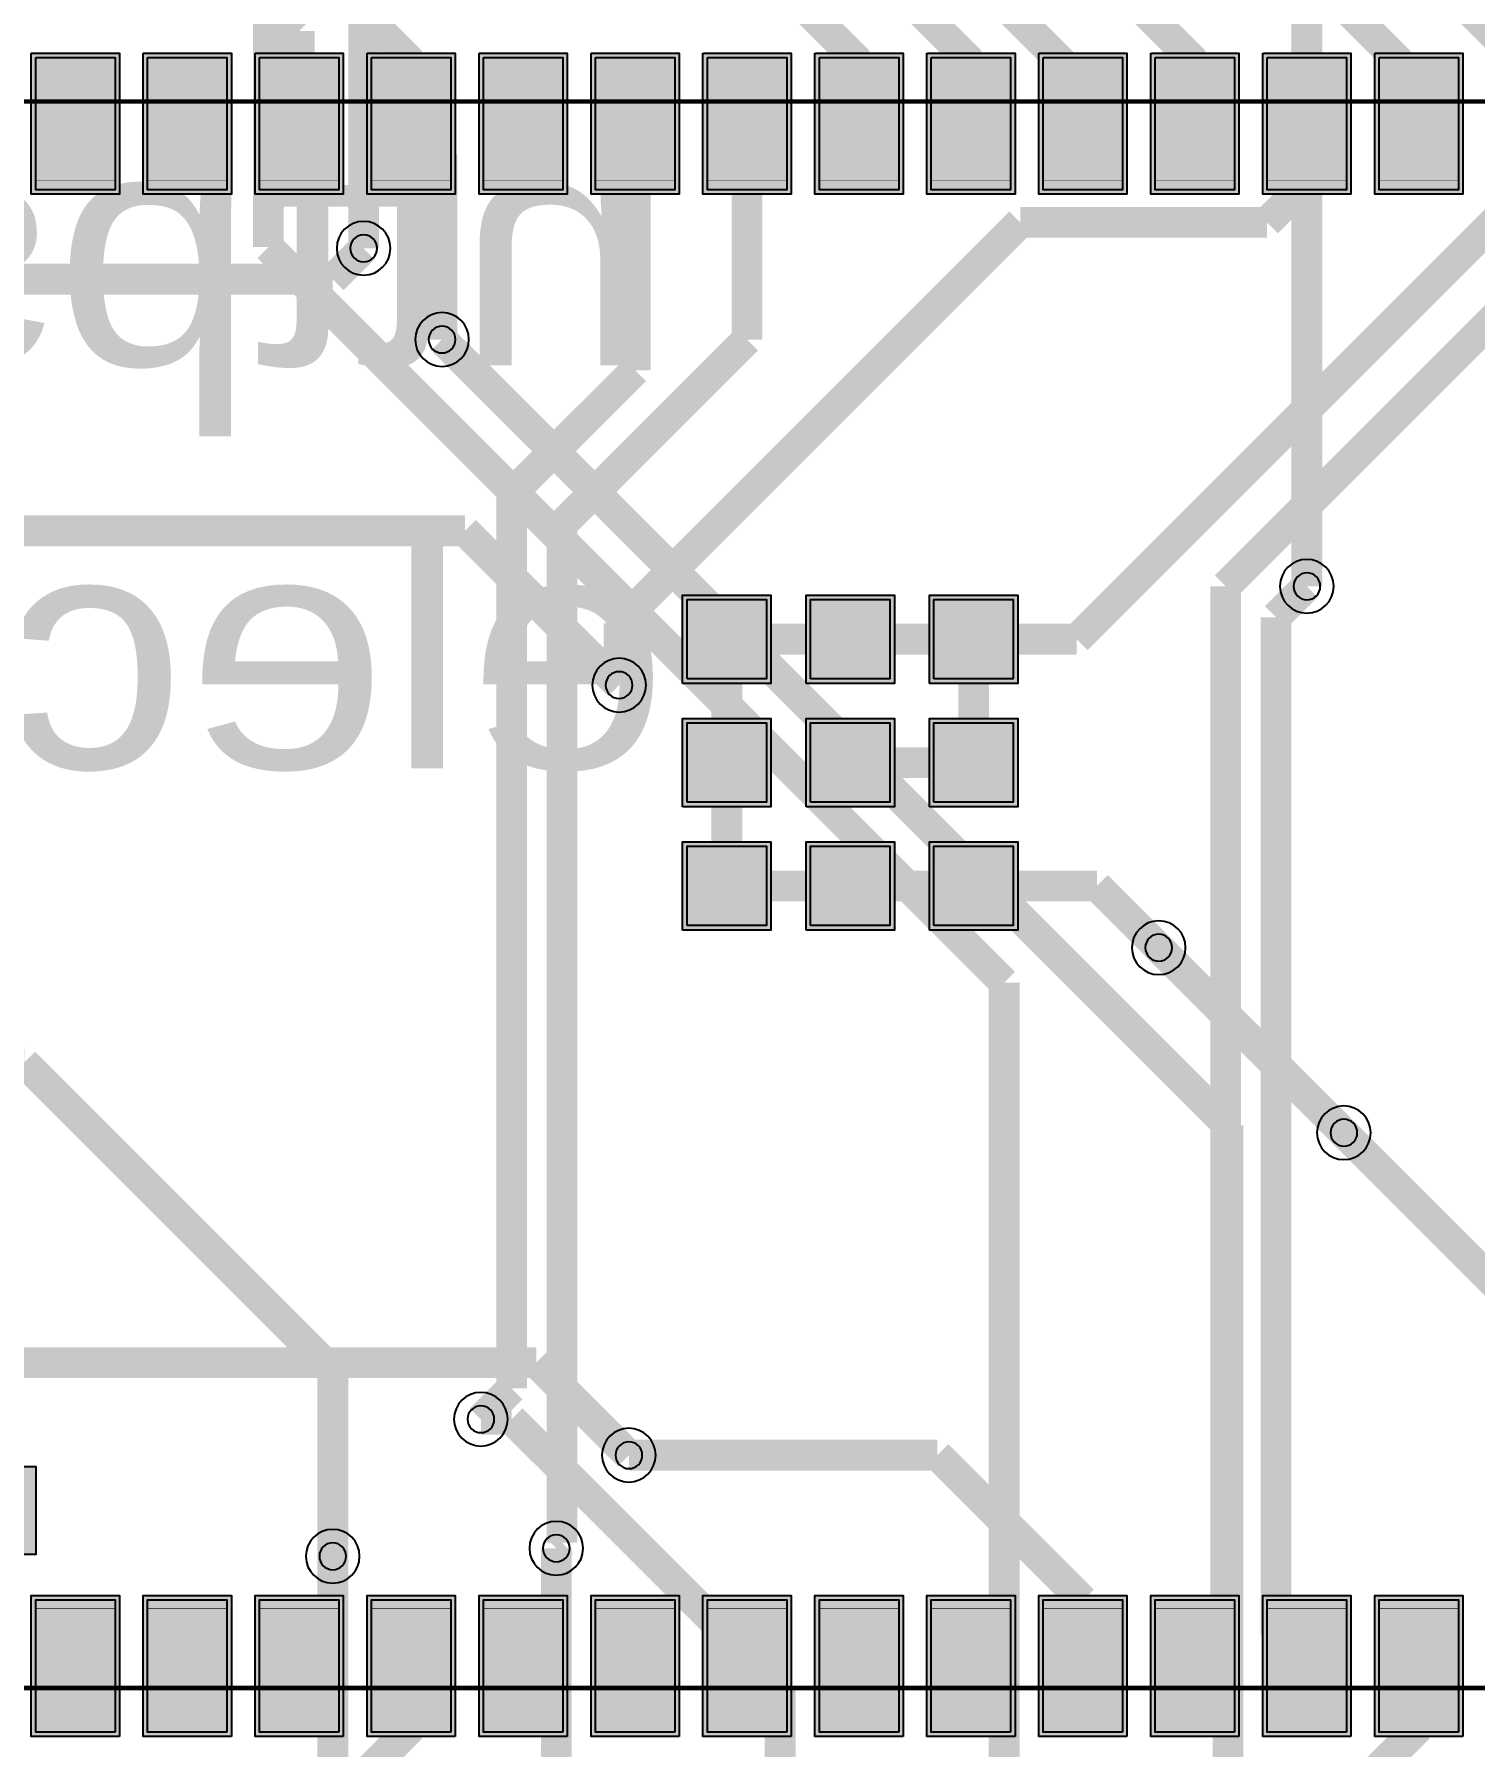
# Model space of a CAD drawing. Header units: millimetres. Extents: x 3.4 to 79.3, y -57 to -2.3.
# Drawn here: x 53.51 to 69.86, y -45.1 to -25.67 of the extents above; entities that cross this region are included whole.
import ezdxf
from ezdxf.enums import TextEntityAlignment as Align

# ---------------------------------------------------------------- set-up
doc = ezdxf.new("R2010")
doc.units = ezdxf.units.MM
doc.header["$MEASUREMENT"] = 0
for name, color, linetype, true_color in [('Bottom-Layer', 7, 'Continuous', 0x0000ff), ('Bottom-Silkscreen-Layer', 7, 'Continuous', 0x66cc33), ('Component-Shape-Layer', 7, 'Continuous', 0x00cccc), ('Hole-Layer', 7, 'Continuous', 0x222222), ('Multi-Layer', 7, 'Continuous', 0xc0c0c0), ('Pin-Soldering-Layer', 7, 'Continuous', 0xcc9999), ('Top-Layer', 7, 'Continuous', 0xff0000), ('Top-Paste-Mask-Layer', 7, 'Continuous', 0x808080), ('Top-Solder-Mask-Layer', 7, 'Continuous', 0x800080)]:
    doc.layers.add(name, color=color, linetype=linetype, true_color=true_color)
doc.styles.get("Standard").update_dxf_attribs({"font": 'arial.ttf'})

msp = doc.modelspace()

# ---------------------------------------------------------------- hatches: boundary and pattern name
at = {"layer": 'Pin-Soldering-Layer'}
for points in [[(54.43, -26.433), (54.43, -27.333), (53.53, -27.333), (53.53, -26.433)], [(54.43, -26.433), (54.43, -27.333), (53.53, -27.333), (53.53, -26.433)], [(55.7, -26.433), (55.7, -27.333), (54.8, -27.333), (54.8, -26.433)], [(55.7, -26.433), (55.7, -27.333), (54.8, -27.333), (54.8, -26.433)], [(56.97, -26.433), (56.97, -27.333), (56.07, -27.333), (56.07, -26.433)], [(56.97, -26.433), (56.97, -27.333), (56.07, -27.333), (56.07, -26.433)], [(58.24, -26.433), (58.24, -27.333), (57.34, -27.333), (57.34, -26.433)], [(58.24, -26.433), (58.24, -27.333), (57.34, -27.333), (57.34, -26.433)], [(59.51, -26.433), (59.51, -27.333), (58.61, -27.333), (58.61, -26.433)], [(59.51, -26.433), (59.51, -27.333), (58.61, -27.333), (58.61, -26.433)], [(60.78, -26.433), (60.78, -27.333), (59.88, -27.333), (59.88, -26.433)], [(60.78, -26.433), (60.78, -27.333), (59.88, -27.333), (59.88, -26.433)], [(62.05, -26.433), (62.05, -27.333), (61.15, -27.333), (61.15, -26.433)], [(62.05, -26.433), (62.05, -27.333), (61.15, -27.333), (61.15, -26.433)], [(63.32, -26.433), (63.32, -27.333), (62.42, -27.333), (62.42, -26.433)], [(63.32, -26.433), (63.32, -27.333), (62.42, -27.333), (62.42, -26.433)], [(64.59, -26.433), (64.59, -27.333), (63.69, -27.333), (63.69, -26.433)], [(64.59, -26.433), (64.59, -27.333), (63.69, -27.333), (63.69, -26.433)], [(65.86, -26.433), (65.86, -27.333), (64.96, -27.333), (64.96, -26.433)], [(65.86, -26.433), (65.86, -27.333), (64.96, -27.333), (64.96, -26.433)], [(67.13, -26.433), (67.13, -27.333), (66.23, -27.333), (66.23, -26.433)], [(67.13, -26.433), (67.13, -27.333), (66.23, -27.333), (66.23, -26.433)], [(68.4, -26.433), (68.4, -27.333), (67.5, -27.333), (67.5, -26.433)], [(68.4, -26.433), (68.4, -27.333), (67.5, -27.333), (67.5, -26.433)], [(69.67, -26.433), (69.67, -27.333), (68.77, -27.333), (68.77, -26.433)], [(69.67, -26.433), (69.67, -27.333), (68.77, -27.333), (68.77, -26.433)], [(60.92, -32.083), (61.82, -32.083), (61.82, -32.983), (60.92, -32.983)], [(60.92, -32.083), (61.82, -32.083), (61.82, -32.983), (60.92, -32.983)], [(62.32, -32.083), (63.22, -32.083), (63.22, -32.983), (62.32, -32.983)], [(62.32, -32.083), (63.22, -32.083), (63.22, -32.983), (62.32, -32.983)], [(63.72, -32.083), (64.62, -32.083), (64.62, -32.983), (63.72, -32.983)], [(63.72, -32.083), (64.62, -32.083), (64.62, -32.983), (63.72, -32.983)], [(60.92, -33.483), (61.82, -33.483), (61.82, -34.383), (60.92, -34.383)], [(60.92, -33.483), (61.82, -33.483), (61.82, -34.383), (60.92, -34.383)], [(62.32, -33.483), (63.22, -33.483), (63.22, -34.383), (62.32, -34.383)], [(62.32, -33.483), (63.22, -33.483), (63.22, -34.383), (62.32, -34.383)], [(63.72, -33.483), (64.62, -33.483), (64.62, -34.383), (63.72, -34.383)], [(63.72, -33.483), (64.62, -33.483), (64.62, -34.383), (63.72, -34.383)], [(60.92, -34.883), (61.82, -34.883), (61.82, -35.783), (60.92, -35.783)], [(60.92, -34.883), (61.82, -34.883), (61.82, -35.783), (60.92, -35.783)], [(62.32, -34.883), (63.22, -34.883), (63.22, -35.783), (62.32, -35.783)], [(62.32, -34.883), (63.22, -34.883), (63.22, -35.783), (62.32, -35.783)], [(63.72, -34.883), (64.62, -34.883), (64.62, -35.783), (63.72, -35.783)], [(63.72, -34.883), (64.62, -34.883), (64.62, -35.783), (63.72, -35.783)], [(53.53, -44.433), (53.53, -43.533), (54.43, -43.533), (54.43, -44.433)], [(53.53, -44.433), (53.53, -43.533), (54.43, -43.533), (54.43, -44.433)], [(54.8, -44.433), (54.8, -43.533), (55.7, -43.533), (55.7, -44.433)], [(54.8, -44.433), (54.8, -43.533), (55.7, -43.533), (55.7, -44.433)], [(56.07, -44.433), (56.07, -43.533), (56.97, -43.533), (56.97, -44.433)], [(56.07, -44.433), (56.07, -43.533), (56.97, -43.533), (56.97, -44.433)], [(57.34, -44.433), (57.34, -43.533), (58.24, -43.533), (58.24, -44.433)], [(57.34, -44.433), (57.34, -43.533), (58.24, -43.533), (58.24, -44.433)], [(58.61, -44.433), (58.61, -43.533), (59.51, -43.533), (59.51, -44.433)], [(58.61, -44.433), (58.61, -43.533), (59.51, -43.533), (59.51, -44.433)], [(59.88, -44.433), (59.88, -43.533), (60.78, -43.533), (60.78, -44.433)], [(59.88, -44.433), (59.88, -43.533), (60.78, -43.533), (60.78, -44.433)], [(61.15, -44.433), (61.15, -43.533), (62.05, -43.533), (62.05, -44.433)], [(61.15, -44.433), (61.15, -43.533), (62.05, -43.533), (62.05, -44.433)], [(62.42, -44.433), (62.42, -43.533), (63.32, -43.533), (63.32, -44.433)], [(62.42, -44.433), (62.42, -43.533), (63.32, -43.533), (63.32, -44.433)], [(63.69, -44.433), (63.69, -43.533), (64.59, -43.533), (64.59, -44.433)], [(63.69, -44.433), (63.69, -43.533), (64.59, -43.533), (64.59, -44.433)], [(64.96, -44.433), (64.96, -43.533), (65.86, -43.533), (65.86, -44.433)], [(64.96, -44.433), (64.96, -43.533), (65.86, -43.533), (65.86, -44.433)], [(66.23, -44.433), (66.23, -43.533), (67.13, -43.533), (67.13, -44.433)], [(66.23, -44.433), (66.23, -43.533), (67.13, -43.533), (67.13, -44.433)], [(67.5, -44.433), (67.5, -43.533), (68.4, -43.533), (68.4, -44.433)], [(67.5, -44.433), (67.5, -43.533), (68.4, -43.533), (68.4, -44.433)], [(68.77, -44.433), (68.77, -43.533), (69.67, -43.533), (69.67, -44.433)], [(68.77, -44.433), (68.77, -43.533), (69.67, -43.533), (69.67, -44.433)]]:
    msp.add_hatch(color=256, dxfattribs=at).paths.add_polyline_path(points)
at = {"layer": 'Top-Layer'}
for points in [[(53.53, -25.933), (54.43, -25.933), (54.43, -27.433), (53.53, -27.433)], [(54.8, -25.933), (55.7, -25.933), (55.7, -27.433), (54.8, -27.433)], [(56.07, -25.933), (56.97, -25.933), (56.97, -27.433), (56.07, -27.433)], [(57.34, -25.933), (58.24, -25.933), (58.24, -27.433), (57.34, -27.433)], [(58.61, -25.933), (59.51, -25.933), (59.51, -27.433), (58.61, -27.433)], [(59.88, -25.933), (60.78, -25.933), (60.78, -27.433), (59.88, -27.433)], [(61.15, -25.933), (62.05, -25.933), (62.05, -27.433), (61.15, -27.433)], [(62.42, -25.933), (63.32, -25.933), (63.32, -27.433), (62.42, -27.433)], [(63.69, -25.933), (64.59, -25.933), (64.59, -27.433), (63.69, -27.433)], [(64.96, -25.933), (65.86, -25.933), (65.86, -27.433), (64.96, -27.433)], [(66.23, -25.933), (67.13, -25.933), (67.13, -27.433), (66.23, -27.433)], [(67.5, -25.933), (68.4, -25.933), (68.4, -27.433), (67.5, -27.433)], [(68.77, -25.933), (69.67, -25.933), (69.67, -27.433), (68.77, -27.433)], [(60.92, -32.983), (60.92, -32.083), (61.82, -32.083), (61.82, -32.983)], [(62.32, -32.983), (62.32, -32.083), (63.22, -32.083), (63.22, -32.983)], [(63.72, -32.983), (63.72, -32.083), (64.62, -32.083), (64.62, -32.983)], [(60.92, -34.383), (60.92, -33.483), (61.82, -33.483), (61.82, -34.383)], [(62.32, -34.383), (62.32, -33.483), (63.22, -33.483), (63.22, -34.383)], [(63.72, -34.383), (63.72, -33.483), (64.62, -33.483), (64.62, -34.383)], [(60.92, -35.783), (60.92, -34.883), (61.82, -34.883), (61.82, -35.783)], [(62.32, -35.783), (62.32, -34.883), (63.22, -34.883), (63.22, -35.783)], [(63.72, -35.783), (63.72, -34.883), (64.62, -34.883), (64.62, -35.783)], [(54.43, -44.933), (53.53, -44.933), (53.53, -43.433), (54.43, -43.433)], [(55.7, -44.933), (54.8, -44.933), (54.8, -43.433), (55.7, -43.433)], [(56.97, -44.933), (56.07, -44.933), (56.07, -43.433), (56.97, -43.433)], [(58.24, -44.933), (57.34, -44.933), (57.34, -43.433), (58.24, -43.433)], [(59.51, -44.933), (58.61, -44.933), (58.61, -43.433), (59.51, -43.433)], [(60.78, -44.933), (59.88, -44.933), (59.88, -43.433), (60.78, -43.433)], [(62.05, -44.933), (61.15, -44.933), (61.15, -43.433), (62.05, -43.433)], [(63.32, -44.933), (62.42, -44.933), (62.42, -43.433), (63.32, -43.433)], [(64.59, -44.933), (63.69, -44.933), (63.69, -43.433), (64.59, -43.433)], [(65.86, -44.933), (64.96, -44.933), (64.96, -43.433), (65.86, -43.433)], [(67.13, -44.933), (66.23, -44.933), (66.23, -43.433), (67.13, -43.433)], [(68.4, -44.933), (67.5, -44.933), (67.5, -43.433), (68.4, -43.433)], [(69.67, -44.933), (68.77, -44.933), (68.77, -43.433), (69.67, -43.433)]]:
    msp.add_hatch(color=256, dxfattribs=at).paths.add_polyline_path(points)
at = {"layer": 'Top-Paste-Mask-Layer'}
for points in [[(53.53, -25.933), (54.43, -25.933), (54.43, -27.433), (53.53, -27.433)], [(54.8, -25.933), (55.7, -25.933), (55.7, -27.433), (54.8, -27.433)], [(56.07, -25.933), (56.97, -25.933), (56.97, -27.433), (56.07, -27.433)], [(57.34, -25.933), (58.24, -25.933), (58.24, -27.433), (57.34, -27.433)], [(58.61, -25.933), (59.51, -25.933), (59.51, -27.433), (58.61, -27.433)], [(59.88, -25.933), (60.78, -25.933), (60.78, -27.433), (59.88, -27.433)], [(61.15, -25.933), (62.05, -25.933), (62.05, -27.433), (61.15, -27.433)], [(62.42, -25.933), (63.32, -25.933), (63.32, -27.433), (62.42, -27.433)], [(63.69, -25.933), (64.59, -25.933), (64.59, -27.433), (63.69, -27.433)], [(64.96, -25.933), (65.86, -25.933), (65.86, -27.433), (64.96, -27.433)], [(66.23, -25.933), (67.13, -25.933), (67.13, -27.433), (66.23, -27.433)], [(67.5, -25.933), (68.4, -25.933), (68.4, -27.433), (67.5, -27.433)], [(68.77, -25.933), (69.67, -25.933), (69.67, -27.433), (68.77, -27.433)], [(60.92, -32.983), (60.92, -32.083), (61.82, -32.083), (61.82, -32.983)], [(62.32, -32.983), (62.32, -32.083), (63.22, -32.083), (63.22, -32.983)], [(63.72, -32.983), (63.72, -32.083), (64.62, -32.083), (64.62, -32.983)], [(60.92, -34.383), (60.92, -33.483), (61.82, -33.483), (61.82, -34.383)], [(62.32, -34.383), (62.32, -33.483), (63.22, -33.483), (63.22, -34.383)], [(63.72, -34.383), (63.72, -33.483), (64.62, -33.483), (64.62, -34.383)], [(60.92, -35.783), (60.92, -34.883), (61.82, -34.883), (61.82, -35.783)], [(62.32, -35.783), (62.32, -34.883), (63.22, -34.883), (63.22, -35.783)], [(63.72, -35.783), (63.72, -34.883), (64.62, -34.883), (64.62, -35.783)], [(54.43, -44.933), (53.53, -44.933), (53.53, -43.433), (54.43, -43.433)], [(55.7, -44.933), (54.8, -44.933), (54.8, -43.433), (55.7, -43.433)], [(56.97, -44.933), (56.07, -44.933), (56.07, -43.433), (56.97, -43.433)], [(58.24, -44.933), (57.34, -44.933), (57.34, -43.433), (58.24, -43.433)], [(59.51, -44.933), (58.61, -44.933), (58.61, -43.433), (59.51, -43.433)], [(60.78, -44.933), (59.88, -44.933), (59.88, -43.433), (60.78, -43.433)], [(62.05, -44.933), (61.15, -44.933), (61.15, -43.433), (62.05, -43.433)], [(63.32, -44.933), (62.42, -44.933), (62.42, -43.433), (63.32, -43.433)], [(64.59, -44.933), (63.69, -44.933), (63.69, -43.433), (64.59, -43.433)], [(65.86, -44.933), (64.96, -44.933), (64.96, -43.433), (65.86, -43.433)], [(67.13, -44.933), (66.23, -44.933), (66.23, -43.433), (67.13, -43.433)], [(68.4, -44.933), (67.5, -44.933), (67.5, -43.433), (68.4, -43.433)], [(69.67, -44.933), (68.77, -44.933), (68.77, -43.433), (69.67, -43.433)]]:
    msp.add_hatch(color=256, dxfattribs=at).paths.add_polyline_path(points)
at = {"layer": 'Top-Solder-Mask-Layer'}
for points in [[(53.48, -25.883), (54.48, -25.883), (54.48, -27.483), (53.48, -27.483)], [(54.75, -25.883), (55.75, -25.883), (55.75, -27.483), (54.75, -27.483)], [(56.02, -25.883), (57.02, -25.883), (57.02, -27.483), (56.02, -27.483)], [(57.29, -25.883), (58.29, -25.883), (58.29, -27.483), (57.29, -27.483)], [(58.56, -25.883), (59.56, -25.883), (59.56, -27.483), (58.56, -27.483)], [(59.83, -25.883), (60.83, -25.883), (60.83, -27.483), (59.83, -27.483)], [(61.1, -25.883), (62.1, -25.883), (62.1, -27.483), (61.1, -27.483)], [(62.37, -25.883), (63.37, -25.883), (63.37, -27.483), (62.37, -27.483)], [(63.64, -25.883), (64.64, -25.883), (64.64, -27.483), (63.64, -27.483)], [(64.91, -25.883), (65.91, -25.883), (65.91, -27.483), (64.91, -27.483)], [(66.18, -25.883), (67.18, -25.883), (67.18, -27.483), (66.18, -27.483)], [(67.45, -25.883), (68.45, -25.883), (68.45, -27.483), (67.45, -27.483)], [(68.72, -25.883), (69.72, -25.883), (69.72, -27.483), (68.72, -27.483)], [(60.869, -33.034), (60.869, -32.032), (61.871, -32.032), (61.871, -33.034)], [(62.269, -33.034), (62.269, -32.032), (63.271, -32.032), (63.271, -33.034)], [(63.669, -33.034), (63.669, -32.032), (64.671, -32.032), (64.671, -33.034)], [(60.869, -34.434), (60.869, -33.432), (61.871, -33.432), (61.871, -34.434)], [(62.269, -34.434), (62.269, -33.432), (63.271, -33.432), (63.271, -34.434)], [(63.669, -34.434), (63.669, -33.432), (64.671, -33.432), (64.671, -34.434)], [(60.869, -35.834), (60.869, -34.832), (61.871, -34.832), (61.871, -35.834)], [(62.269, -35.834), (62.269, -34.832), (63.271, -34.832), (63.271, -35.834)], [(63.669, -35.834), (63.669, -34.832), (64.671, -34.832), (64.671, -35.834)], [(51.93, -42.918), (51.93, -41.918), (53.53, -41.918), (53.53, -42.918)], [(54.48, -44.983), (53.48, -44.983), (53.48, -43.383), (54.48, -43.383)], [(55.75, -44.983), (54.75, -44.983), (54.75, -43.383), (55.75, -43.383)], [(57.02, -44.983), (56.02, -44.983), (56.02, -43.383), (57.02, -43.383)], [(58.29, -44.983), (57.29, -44.983), (57.29, -43.383), (58.29, -43.383)], [(59.56, -44.983), (58.56, -44.983), (58.56, -43.383), (59.56, -43.383)], [(60.83, -44.983), (59.83, -44.983), (59.83, -43.383), (60.83, -43.383)], [(62.1, -44.983), (61.1, -44.983), (61.1, -43.383), (62.1, -43.383)], [(63.37, -44.983), (62.37, -44.983), (62.37, -43.383), (63.37, -43.383)], [(64.64, -44.983), (63.64, -44.983), (63.64, -43.383), (64.64, -43.383)], [(65.91, -44.983), (64.91, -44.983), (64.91, -43.383), (65.91, -43.383)], [(67.18, -44.983), (66.18, -44.983), (66.18, -43.383), (67.18, -43.383)], [(68.45, -44.983), (67.45, -44.983), (67.45, -43.383), (68.45, -43.383)], [(69.72, -44.983), (68.72, -44.983), (68.72, -43.383), (69.72, -43.383)]]:
    msp.add_hatch(color=256, dxfattribs=at).paths.add_polyline_path(points)

# ---------------------------------------------------------------- linework, layer by layer
at = {"layer": 'Bottom-Layer', "const_width": 0.35}
for points in [[(67.95, -31.933), (67.95, -12.07)], [(57.25, -28.098), (57.25, -22.848)], [(56.17, -25.283), (56.17, -28.083)], [(56.17, -28.083), (64.516, -36.429)], [(58.14, -29.133), (67.056, -38.049)], [(51.399, -31.304), (58.399, -31.304)], [(58.399, -31.304), (60.149, -33.054)], [(66.27, -36.033), (68.37, -38.133)], [(64.516, -36.429), (64.516, -54.356)], [(67.056, -38.049), (67.056, -54.356)], [(53.259, -40.741), (59.209, -40.741)], [(59.209, -40.741), (60.259, -41.791)], [(58.58, -41.383), (58.93, -41.383)], [(58.93, -41.383), (61.976, -44.429)], [(59.436, -42.847), (59.436, -54.356)], [(56.9, -42.938), (56.9, -54.352)], [(61.976, -44.429), (61.976, -54.356)]]:
    msp.add_lwpolyline(points, dxfattribs=at)
at = {"layer": 'Component-Shape-Layer', "const_width": 0.0508}
msp.add_lwpolyline([(52.49, -26.433), (77.99, -26.433), (77.99, -44.433), (52.49, -44.433)], close=True, dxfattribs=at)
msp.add_lwpolyline([(52.49, -26.433), (77.99, -26.433), (77.99, -44.433), (52.49, -44.433)], close=True, dxfattribs=at)
at = {"layer": 'Hole-Layer'}
for points in [[(57.098, -28.098, 1), (57.403, -28.098, 1)], [(57.988, -29.133, 1), (58.293, -29.133, 1)], [(67.798, -31.933, 1), (68.103, -31.933, 1)], [(59.996, -33.054, 1), (60.301, -33.054, 1)], [(66.118, -36.033, 1), (66.423, -36.033, 1)], [(68.218, -38.133, 1), (68.523, -38.133, 1)], [(58.428, -41.383, 1), (58.733, -41.383, 1)], [(60.107, -41.791, 1), (60.412, -41.791, 1)], [(59.284, -42.847, 1), (59.589, -42.847, 1)], [(56.748, -42.938, 1), (57.053, -42.938, 1)]]:
    msp.add_lwpolyline(points, format="xyb", close=True, dxfattribs=at)
at = {"layer": 'Multi-Layer'}
for points in [[(56.945, -28.098, 1), (57.555, -28.098, 1)], [(57.835, -29.133, 1), (58.445, -29.133, 1)], [(59.844, -33.054, 1), (60.454, -33.054, 1)], [(58.275, -41.383, 1), (58.885, -41.383, 1)], [(59.954, -41.791, 1), (60.564, -41.791, 1)], [(59.131, -42.847, 1), (59.741, -42.847, 1)], [(56.595, -42.938, 1), (57.205, -42.938, 1)]]:
    msp.add_lwpolyline(points, format="xyb", close=True, dxfattribs=at)
for points in [[(67.645, -31.933, 1), (68.255, -31.933), (68.255, -31.933, 1), (67.645, -31.933)], [(65.965, -36.033, 1), (66.575, -36.033), (66.575, -36.033, 1), (65.965, -36.033)], [(68.065, -38.133, 1), (68.675, -38.133), (68.675, -38.133, 1), (68.065, -38.133)]]:
    msp.add_lwpolyline(points, format="xyb", dxfattribs=at)
at = {"layer": 'Pin-Soldering-Layer', "const_width": 0.00508}
for points in [[(54.43, -26.433), (54.43, -27.333), (53.53, -27.333), (53.53, -26.433)], [(54.43, -26.433), (54.43, -27.333), (53.53, -27.333), (53.53, -26.433)], [(55.7, -26.433), (55.7, -27.333), (54.8, -27.333), (54.8, -26.433)], [(55.7, -26.433), (55.7, -27.333), (54.8, -27.333), (54.8, -26.433)], [(56.97, -26.433), (56.97, -27.333), (56.07, -27.333), (56.07, -26.433)], [(56.97, -26.433), (56.97, -27.333), (56.07, -27.333), (56.07, -26.433)], [(58.24, -26.433), (58.24, -27.333), (57.34, -27.333), (57.34, -26.433)], [(58.24, -26.433), (58.24, -27.333), (57.34, -27.333), (57.34, -26.433)], [(59.51, -26.433), (59.51, -27.333), (58.61, -27.333), (58.61, -26.433)], [(59.51, -26.433), (59.51, -27.333), (58.61, -27.333), (58.61, -26.433)], [(60.78, -26.433), (60.78, -27.333), (59.88, -27.333), (59.88, -26.433)], [(60.78, -26.433), (60.78, -27.333), (59.88, -27.333), (59.88, -26.433)], [(62.05, -26.433), (62.05, -27.333), (61.15, -27.333), (61.15, -26.433)], [(62.05, -26.433), (62.05, -27.333), (61.15, -27.333), (61.15, -26.433)], [(63.32, -26.433), (63.32, -27.333), (62.42, -27.333), (62.42, -26.433)], [(63.32, -26.433), (63.32, -27.333), (62.42, -27.333), (62.42, -26.433)], [(64.59, -26.433), (64.59, -27.333), (63.69, -27.333), (63.69, -26.433)], [(64.59, -26.433), (64.59, -27.333), (63.69, -27.333), (63.69, -26.433)], [(65.86, -26.433), (65.86, -27.333), (64.96, -27.333), (64.96, -26.433)], [(65.86, -26.433), (65.86, -27.333), (64.96, -27.333), (64.96, -26.433)], [(67.13, -26.433), (67.13, -27.333), (66.23, -27.333), (66.23, -26.433)], [(67.13, -26.433), (67.13, -27.333), (66.23, -27.333), (66.23, -26.433)], [(68.4, -26.433), (68.4, -27.333), (67.5, -27.333), (67.5, -26.433)], [(68.4, -26.433), (68.4, -27.333), (67.5, -27.333), (67.5, -26.433)], [(69.67, -26.433), (69.67, -27.333), (68.77, -27.333), (68.77, -26.433)], [(69.67, -26.433), (69.67, -27.333), (68.77, -27.333), (68.77, -26.433)], [(60.92, -32.083), (61.82, -32.083), (61.82, -32.983), (60.92, -32.983)], [(60.92, -32.083), (61.82, -32.083), (61.82, -32.983), (60.92, -32.983)], [(62.32, -32.083), (63.22, -32.083), (63.22, -32.983), (62.32, -32.983)], [(62.32, -32.083), (63.22, -32.083), (63.22, -32.983), (62.32, -32.983)], [(63.72, -32.083), (64.62, -32.083), (64.62, -32.983), (63.72, -32.983)], [(63.72, -32.083), (64.62, -32.083), (64.62, -32.983), (63.72, -32.983)], [(60.92, -33.483), (61.82, -33.483), (61.82, -34.383), (60.92, -34.383)], [(60.92, -33.483), (61.82, -33.483), (61.82, -34.383), (60.92, -34.383)], [(62.32, -33.483), (63.22, -33.483), (63.22, -34.383), (62.32, -34.383)], [(62.32, -33.483), (63.22, -33.483), (63.22, -34.383), (62.32, -34.383)], [(63.72, -33.483), (64.62, -33.483), (64.62, -34.383), (63.72, -34.383)], [(63.72, -33.483), (64.62, -33.483), (64.62, -34.383), (63.72, -34.383)], [(60.92, -34.883), (61.82, -34.883), (61.82, -35.783), (60.92, -35.783)], [(60.92, -34.883), (61.82, -34.883), (61.82, -35.783), (60.92, -35.783)], [(62.32, -34.883), (63.22, -34.883), (63.22, -35.783), (62.32, -35.783)], [(62.32, -34.883), (63.22, -34.883), (63.22, -35.783), (62.32, -35.783)], [(63.72, -34.883), (64.62, -34.883), (64.62, -35.783), (63.72, -35.783)], [(63.72, -34.883), (64.62, -34.883), (64.62, -35.783), (63.72, -35.783)], [(53.53, -44.433), (53.53, -43.533), (54.43, -43.533), (54.43, -44.433)], [(53.53, -44.433), (53.53, -43.533), (54.43, -43.533), (54.43, -44.433)], [(54.8, -44.433), (54.8, -43.533), (55.7, -43.533), (55.7, -44.433)], [(54.8, -44.433), (54.8, -43.533), (55.7, -43.533), (55.7, -44.433)], [(56.07, -44.433), (56.07, -43.533), (56.97, -43.533), (56.97, -44.433)], [(56.07, -44.433), (56.07, -43.533), (56.97, -43.533), (56.97, -44.433)], [(57.34, -44.433), (57.34, -43.533), (58.24, -43.533), (58.24, -44.433)], [(57.34, -44.433), (57.34, -43.533), (58.24, -43.533), (58.24, -44.433)], [(58.61, -44.433), (58.61, -43.533), (59.51, -43.533), (59.51, -44.433)], [(58.61, -44.433), (58.61, -43.533), (59.51, -43.533), (59.51, -44.433)], [(59.88, -44.433), (59.88, -43.533), (60.78, -43.533), (60.78, -44.433)], [(59.88, -44.433), (59.88, -43.533), (60.78, -43.533), (60.78, -44.433)], [(61.15, -44.433), (61.15, -43.533), (62.05, -43.533), (62.05, -44.433)], [(61.15, -44.433), (61.15, -43.533), (62.05, -43.533), (62.05, -44.433)], [(62.42, -44.433), (62.42, -43.533), (63.32, -43.533), (63.32, -44.433)], [(62.42, -44.433), (62.42, -43.533), (63.32, -43.533), (63.32, -44.433)], [(63.69, -44.433), (63.69, -43.533), (64.59, -43.533), (64.59, -44.433)], [(63.69, -44.433), (63.69, -43.533), (64.59, -43.533), (64.59, -44.433)], [(64.96, -44.433), (64.96, -43.533), (65.86, -43.533), (65.86, -44.433)], [(64.96, -44.433), (64.96, -43.533), (65.86, -43.533), (65.86, -44.433)], [(66.23, -44.433), (66.23, -43.533), (67.13, -43.533), (67.13, -44.433)], [(66.23, -44.433), (66.23, -43.533), (67.13, -43.533), (67.13, -44.433)], [(67.5, -44.433), (67.5, -43.533), (68.4, -43.533), (68.4, -44.433)], [(67.5, -44.433), (67.5, -43.533), (68.4, -43.533), (68.4, -44.433)], [(68.77, -44.433), (68.77, -43.533), (69.67, -43.533), (69.67, -44.433)], [(68.77, -44.433), (68.77, -43.533), (69.67, -43.533), (69.67, -44.433)]]:
    msp.add_lwpolyline(points, close=True, dxfattribs=at)
at = {"layer": 'Top-Layer', "const_width": 0.35}
for points in [[(67.169, -22.775), (70.319, -25.925)], [(65.41, -26.226), (62.61, -23.426)], [(64.14, -25.983), (62.39, -24.233)], [(57.79, -25.983), (56.39, -24.583)], [(62.87, -25.983), (61.47, -24.583)], [(66.68, -25.983), (65.63, -24.933)], [(68.017, -24.997), (69.22, -26.2)], [(56.52, -25.633), (56.17, -25.283)], [(56.52, -26.683), (56.52, -25.633)], [(57.79, -26.683), (57.79, -25.983)], [(62.87, -26.683), (62.87, -25.983)], [(64.14, -26.683), (64.14, -25.983)], [(66.68, -26.683), (66.68, -25.983)], [(69.22, -26.2), (69.22, -26.683)], [(65.41, -26.683), (65.41, -26.226)], [(57.79, -26.683), (58.14, -27.033)], [(60.33, -26.683), (60.33, -29.483)], [(61.6, -26.683), (61.6, -29.133)], [(67.849, -26.784), (67.95, -26.683)], [(67.849, -27.454), (67.849, -26.784)], [(58.14, -27.033), (58.14, -29.133)], [(70.49, -27.383), (65.34, -32.533)], [(71.516, -27.446), (67.03, -31.932)], [(67.499, -27.804), (67.849, -27.454)], [(60.149, -32.354), (64.699, -27.804)], [(64.699, -27.804), (67.499, -27.804)], [(56.9, -28.448), (57.25, -28.098)], [(52.7, -28.448), (56.9, -28.448)], [(61.6, -29.133), (59.5, -31.233)], [(60.33, -29.483), (58.93, -30.883)], [(58.93, -30.883), (58.93, -41.033)], [(59.5, -31.233), (59.5, -42.783)], [(67.03, -31.932), (67.03, -43.833)], [(67.6, -32.283), (67.95, -31.933)], [(60.149, -33.054), (60.149, -32.354)], [(67.6, -43.833), (67.6, -32.283)], [(62.77, -32.533), (61.37, -32.533)], [(61.37, -32.533), (61.37, -33.933)], [(64.17, -32.533), (62.77, -32.533)], [(65.34, -32.533), (64.17, -32.533)], [(64.17, -32.533), (64.17, -33.933)], [(61.37, -33.933), (61.37, -35.333)], [(64.17, -33.933), (62.77, -33.933)], [(61.37, -35.333), (62.77, -35.333)], [(62.77, -35.333), (64.17, -35.333)], [(64.17, -35.333), (65.57, -35.333)], [(65.57, -35.333), (66.27, -36.033)], [(52.7, -37.338), (53.4, -37.338)], [(53.4, -37.338), (56.9, -40.838)], [(68.37, -38.133), (70.49, -40.253)], [(56.9, -40.838), (56.9, -42.938)], [(58.93, -41.033), (58.58, -41.383)], [(60.259, -41.791), (63.759, -41.791)], [(63.759, -41.791), (65.41, -43.442)], [(59.5, -42.783), (59.436, -42.847)], [(65.41, -43.442), (65.41, -44.183)], [(67.03, -43.833), (66.68, -44.183)], [(67.95, -44.183), (67.6, -43.833)], [(57.79, -44.183), (57.79, -44.883)], [(69.22, -44.183), (69.22, -44.883)], [(57.79, -44.883), (57.09, -45.583)], [(69.22, -44.883), (61.17, -52.933)]]:
    msp.add_lwpolyline(points, dxfattribs=at)
at = {"layer": 'Top-Layer'}
for points in [[(53.53, -25.933), (54.43, -25.933), (54.43, -27.433), (53.53, -27.433)], [(54.8, -25.933), (55.7, -25.933), (55.7, -27.433), (54.8, -27.433)], [(56.07, -25.933), (56.97, -25.933), (56.97, -27.433), (56.07, -27.433)], [(57.34, -25.933), (58.24, -25.933), (58.24, -27.433), (57.34, -27.433)], [(58.61, -25.933), (59.51, -25.933), (59.51, -27.433), (58.61, -27.433)], [(59.88, -25.933), (60.78, -25.933), (60.78, -27.433), (59.88, -27.433)], [(61.15, -25.933), (62.05, -25.933), (62.05, -27.433), (61.15, -27.433)], [(62.42, -25.933), (63.32, -25.933), (63.32, -27.433), (62.42, -27.433)], [(63.69, -25.933), (64.59, -25.933), (64.59, -27.433), (63.69, -27.433)], [(64.96, -25.933), (65.86, -25.933), (65.86, -27.433), (64.96, -27.433)], [(66.23, -25.933), (67.13, -25.933), (67.13, -27.433), (66.23, -27.433)], [(67.5, -25.933), (68.4, -25.933), (68.4, -27.433), (67.5, -27.433)], [(68.77, -25.933), (69.67, -25.933), (69.67, -27.433), (68.77, -27.433)], [(60.92, -32.983), (60.92, -32.083), (61.82, -32.083), (61.82, -32.983)], [(62.32, -32.983), (62.32, -32.083), (63.22, -32.083), (63.22, -32.983)], [(63.72, -32.983), (63.72, -32.083), (64.62, -32.083), (64.62, -32.983)], [(60.92, -34.383), (60.92, -33.483), (61.82, -33.483), (61.82, -34.383)], [(62.32, -34.383), (62.32, -33.483), (63.22, -33.483), (63.22, -34.383)], [(63.72, -34.383), (63.72, -33.483), (64.62, -33.483), (64.62, -34.383)], [(60.92, -35.783), (60.92, -34.883), (61.82, -34.883), (61.82, -35.783)], [(62.32, -35.783), (62.32, -34.883), (63.22, -34.883), (63.22, -35.783)], [(63.72, -35.783), (63.72, -34.883), (64.62, -34.883), (64.62, -35.783)], [(54.43, -44.933), (53.53, -44.933), (53.53, -43.433), (54.43, -43.433)], [(55.7, -44.933), (54.8, -44.933), (54.8, -43.433), (55.7, -43.433)], [(56.97, -44.933), (56.07, -44.933), (56.07, -43.433), (56.97, -43.433)], [(58.24, -44.933), (57.34, -44.933), (57.34, -43.433), (58.24, -43.433)], [(59.51, -44.933), (58.61, -44.933), (58.61, -43.433), (59.51, -43.433)], [(60.78, -44.933), (59.88, -44.933), (59.88, -43.433), (60.78, -43.433)], [(62.05, -44.933), (61.15, -44.933), (61.15, -43.433), (62.05, -43.433)], [(63.32, -44.933), (62.42, -44.933), (62.42, -43.433), (63.32, -43.433)], [(64.59, -44.933), (63.69, -44.933), (63.69, -43.433), (64.59, -43.433)], [(65.86, -44.933), (64.96, -44.933), (64.96, -43.433), (65.86, -43.433)], [(67.13, -44.933), (66.23, -44.933), (66.23, -43.433), (67.13, -43.433)], [(68.4, -44.933), (67.5, -44.933), (67.5, -43.433), (68.4, -43.433)], [(69.67, -44.933), (68.77, -44.933), (68.77, -43.433), (69.67, -43.433)]]:
    msp.add_lwpolyline(points, close=True, dxfattribs=at)
at = {"layer": 'Top-Paste-Mask-Layer'}
for points in [[(53.53, -25.933), (54.43, -25.933), (54.43, -27.433), (53.53, -27.433)], [(54.8, -25.933), (55.7, -25.933), (55.7, -27.433), (54.8, -27.433)], [(56.07, -25.933), (56.97, -25.933), (56.97, -27.433), (56.07, -27.433)], [(57.34, -25.933), (58.24, -25.933), (58.24, -27.433), (57.34, -27.433)], [(58.61, -25.933), (59.51, -25.933), (59.51, -27.433), (58.61, -27.433)], [(59.88, -25.933), (60.78, -25.933), (60.78, -27.433), (59.88, -27.433)], [(61.15, -25.933), (62.05, -25.933), (62.05, -27.433), (61.15, -27.433)], [(62.42, -25.933), (63.32, -25.933), (63.32, -27.433), (62.42, -27.433)], [(63.69, -25.933), (64.59, -25.933), (64.59, -27.433), (63.69, -27.433)], [(64.96, -25.933), (65.86, -25.933), (65.86, -27.433), (64.96, -27.433)], [(66.23, -25.933), (67.13, -25.933), (67.13, -27.433), (66.23, -27.433)], [(67.5, -25.933), (68.4, -25.933), (68.4, -27.433), (67.5, -27.433)], [(68.77, -25.933), (69.67, -25.933), (69.67, -27.433), (68.77, -27.433)], [(60.92, -32.983), (60.92, -32.083), (61.82, -32.083), (61.82, -32.983)], [(62.32, -32.983), (62.32, -32.083), (63.22, -32.083), (63.22, -32.983)], [(63.72, -32.983), (63.72, -32.083), (64.62, -32.083), (64.62, -32.983)], [(60.92, -34.383), (60.92, -33.483), (61.82, -33.483), (61.82, -34.383)], [(62.32, -34.383), (62.32, -33.483), (63.22, -33.483), (63.22, -34.383)], [(63.72, -34.383), (63.72, -33.483), (64.62, -33.483), (64.62, -34.383)], [(60.92, -35.783), (60.92, -34.883), (61.82, -34.883), (61.82, -35.783)], [(62.32, -35.783), (62.32, -34.883), (63.22, -34.883), (63.22, -35.783)], [(63.72, -35.783), (63.72, -34.883), (64.62, -34.883), (64.62, -35.783)], [(54.43, -44.933), (53.53, -44.933), (53.53, -43.433), (54.43, -43.433)], [(55.7, -44.933), (54.8, -44.933), (54.8, -43.433), (55.7, -43.433)], [(56.97, -44.933), (56.07, -44.933), (56.07, -43.433), (56.97, -43.433)], [(58.24, -44.933), (57.34, -44.933), (57.34, -43.433), (58.24, -43.433)], [(59.51, -44.933), (58.61, -44.933), (58.61, -43.433), (59.51, -43.433)], [(60.78, -44.933), (59.88, -44.933), (59.88, -43.433), (60.78, -43.433)], [(62.05, -44.933), (61.15, -44.933), (61.15, -43.433), (62.05, -43.433)], [(63.32, -44.933), (62.42, -44.933), (62.42, -43.433), (63.32, -43.433)], [(64.59, -44.933), (63.69, -44.933), (63.69, -43.433), (64.59, -43.433)], [(65.86, -44.933), (64.96, -44.933), (64.96, -43.433), (65.86, -43.433)], [(67.13, -44.933), (66.23, -44.933), (66.23, -43.433), (67.13, -43.433)], [(68.4, -44.933), (67.5, -44.933), (67.5, -43.433), (68.4, -43.433)], [(69.67, -44.933), (68.77, -44.933), (68.77, -43.433), (69.67, -43.433)]]:
    msp.add_lwpolyline(points, close=True, dxfattribs=at)
at = {"layer": 'Top-Solder-Mask-Layer'}
for points in [[(53.48, -25.883), (54.48, -25.883), (54.48, -27.483), (53.48, -27.483)], [(54.75, -25.883), (55.75, -25.883), (55.75, -27.483), (54.75, -27.483)], [(56.02, -25.883), (57.02, -25.883), (57.02, -27.483), (56.02, -27.483)], [(57.29, -25.883), (58.29, -25.883), (58.29, -27.483), (57.29, -27.483)], [(58.56, -25.883), (59.56, -25.883), (59.56, -27.483), (58.56, -27.483)], [(59.83, -25.883), (60.83, -25.883), (60.83, -27.483), (59.83, -27.483)], [(61.1, -25.883), (62.1, -25.883), (62.1, -27.483), (61.1, -27.483)], [(62.37, -25.883), (63.37, -25.883), (63.37, -27.483), (62.37, -27.483)], [(63.64, -25.883), (64.64, -25.883), (64.64, -27.483), (63.64, -27.483)], [(64.91, -25.883), (65.91, -25.883), (65.91, -27.483), (64.91, -27.483)], [(66.18, -25.883), (67.18, -25.883), (67.18, -27.483), (66.18, -27.483)], [(67.45, -25.883), (68.45, -25.883), (68.45, -27.483), (67.45, -27.483)], [(68.72, -25.883), (69.72, -25.883), (69.72, -27.483), (68.72, -27.483)], [(60.869, -33.034), (60.869, -32.032), (61.871, -32.032), (61.871, -33.034)], [(62.269, -33.034), (62.269, -32.032), (63.271, -32.032), (63.271, -33.034)], [(63.669, -33.034), (63.669, -32.032), (64.671, -32.032), (64.671, -33.034)], [(60.869, -34.434), (60.869, -33.432), (61.871, -33.432), (61.871, -34.434)], [(62.269, -34.434), (62.269, -33.432), (63.271, -33.432), (63.271, -34.434)], [(63.669, -34.434), (63.669, -33.432), (64.671, -33.432), (64.671, -34.434)], [(60.869, -35.834), (60.869, -34.832), (61.871, -34.832), (61.871, -35.834)], [(62.269, -35.834), (62.269, -34.832), (63.271, -34.832), (63.271, -35.834)], [(63.669, -35.834), (63.669, -34.832), (64.671, -34.832), (64.671, -35.834)], [(51.93, -42.918), (51.93, -41.918), (53.53, -41.918), (53.53, -42.918)], [(54.48, -44.983), (53.48, -44.983), (53.48, -43.383), (54.48, -43.383)], [(55.75, -44.983), (54.75, -44.983), (54.75, -43.383), (55.75, -43.383)], [(57.02, -44.983), (56.02, -44.983), (56.02, -43.383), (57.02, -43.383)], [(58.29, -44.983), (57.29, -44.983), (57.29, -43.383), (58.29, -43.383)], [(59.56, -44.983), (58.56, -44.983), (58.56, -43.383), (59.56, -43.383)], [(60.83, -44.983), (59.83, -44.983), (59.83, -43.383), (60.83, -43.383)], [(62.1, -44.983), (61.1, -44.983), (61.1, -43.383), (62.1, -43.383)], [(63.37, -44.983), (62.37, -44.983), (62.37, -43.383), (63.37, -43.383)], [(64.64, -44.983), (63.64, -44.983), (63.64, -43.383), (64.64, -43.383)], [(65.91, -44.983), (64.91, -44.983), (64.91, -43.383), (65.91, -43.383)], [(67.18, -44.983), (66.18, -44.983), (66.18, -43.383), (67.18, -43.383)], [(68.45, -44.983), (67.45, -44.983), (67.45, -43.383), (68.45, -43.383)], [(69.72, -44.983), (68.72, -44.983), (68.72, -43.383), (69.72, -43.383)]]:
    msp.add_lwpolyline(points, close=True, dxfattribs=at)

# ---------------------------------------------------------------- texts
at = {"layer": 'Bottom-Silkscreen-Layer', "text_generation_flag": 2, "width": 1.1}
for s, p in [('https://electroiot.in', (60.579, -30.226)), ('electroiot@gmail.com', (60.706, -34.798))]:
    msp.add_text(s, height=2.66701, dxfattribs=at).set_placement(p, align=Align.BOTTOM_LEFT)

doc.saveas('drawing.dxf')
